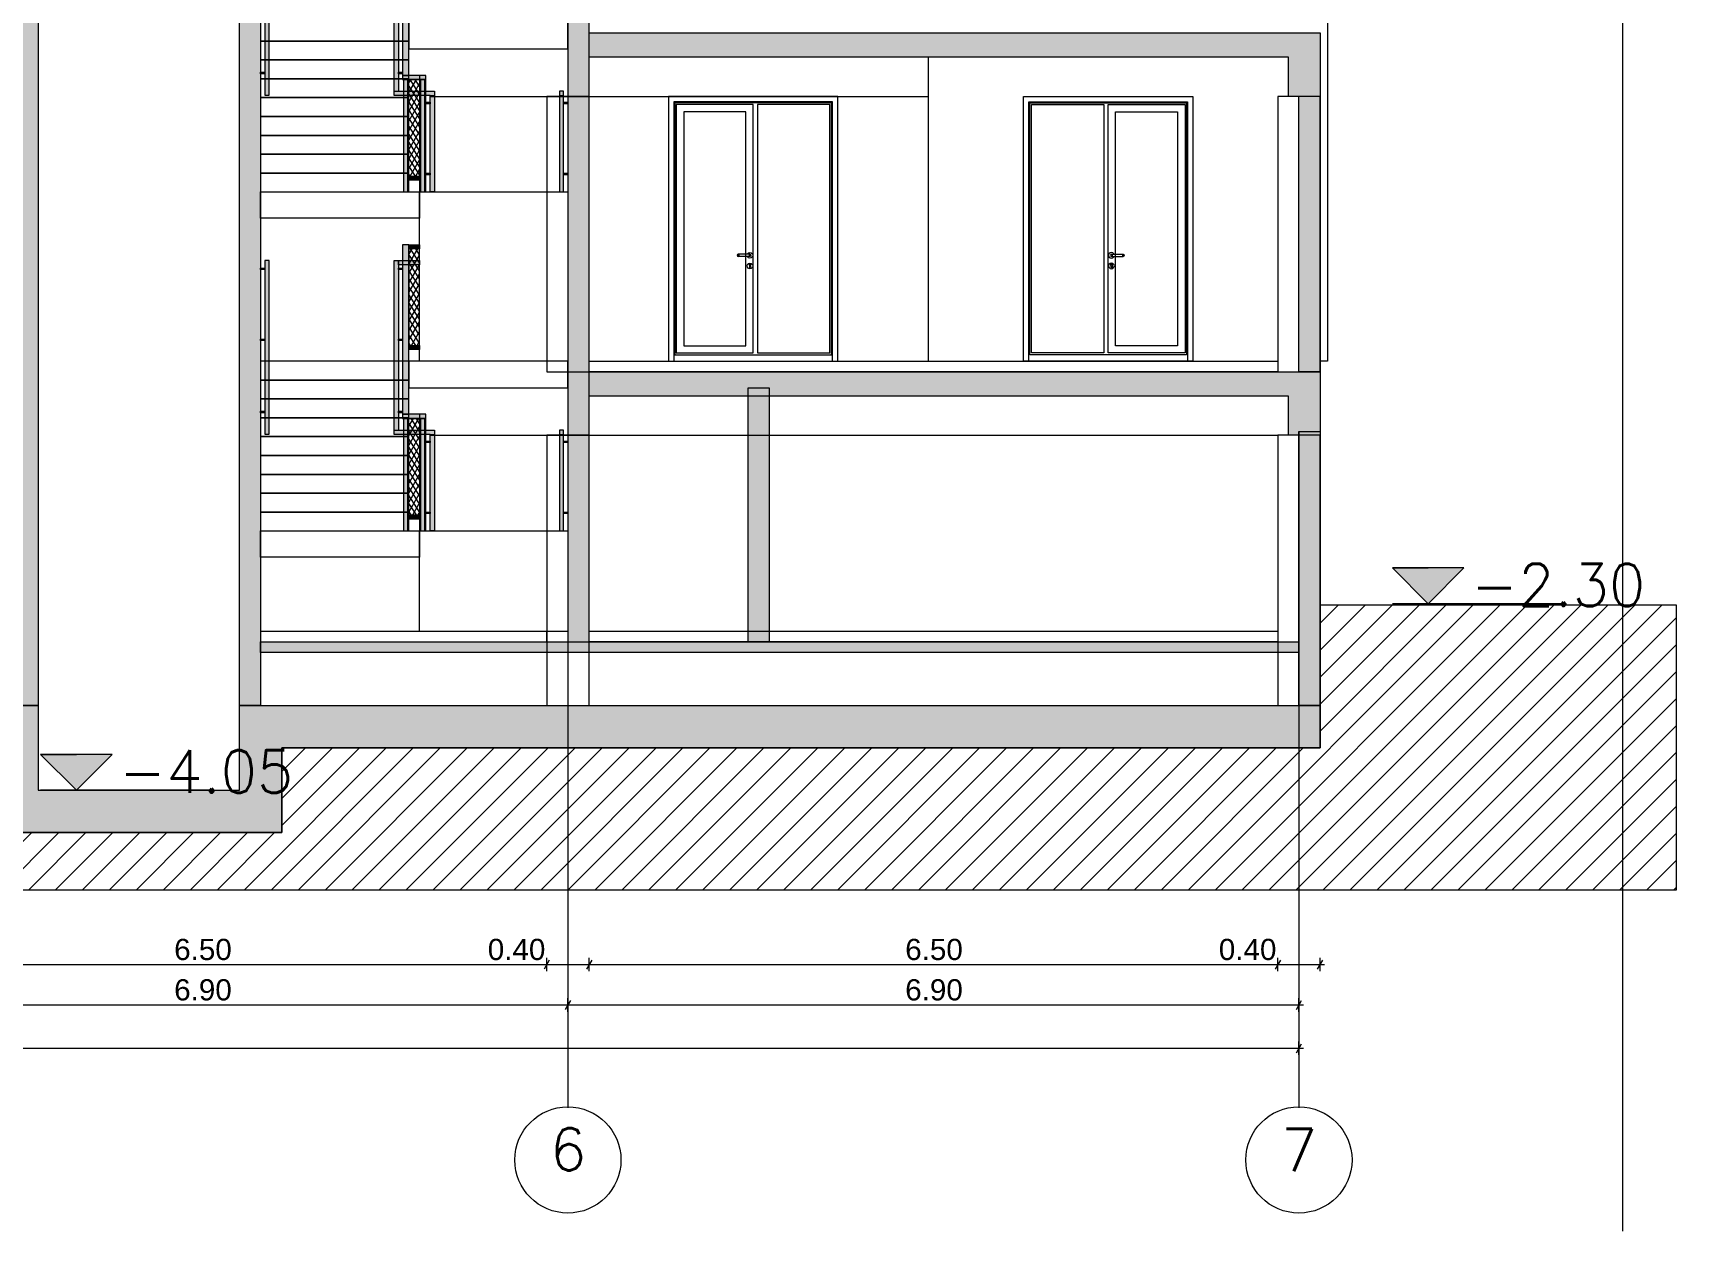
# Model space of a CAD drawing. Header units: millimetres. Extents: x 475616349 to 476941521, y 4620115302 to 4621446928.
# Drawn here: x 476765508 to 476781018, y 4620561659 to 4620572970 of the extents above; entities that cross this region are included whole.
import ezdxf

# ---------------------------------------------------------------- set-up
doc = ezdxf.new("R2010")
doc.units = ezdxf.units.MM
doc.header["$MEASUREMENT"] = 0
for name, color, linetype, lineweight in [('0_0 Architecture_Pen_No__7', 7, 'Continuous', 0), ('0_0 Architecture_Pen_No__8', 8, 'Continuous', 0), ('0_Pen_No__1_Pen_No__250', 7, 'Continuous', 0), ('0_Pen_No__250_Pen_No__142', 142, 'Continuous', 0), ('2D Drafting - General_Pen_No__250_Pen_No__7', 7, 'Continuous', 0), ('2D Drafting - General_Pen_No__7_Pen_No__253', 252, 'Continuous', 0), ('Annotation - Text_Pen_No__7_Pen_No__144', 144, 'Continuous', 0), ('gegmebi_Pen_No__7_Pen_No__250', 7, 'Continuous', 0), ('New_0_Pen_No__42_Pen_No__250_Pen_No__250', 7, 'Continuous', 0), ('New_2D Drafting - General_Pen_No__1', 1, 'Continuous', 0), ('New_2D Drafting - General_Pen_No__250_Pen_No__154', 154, 'Continuous', 0), ('New_2D Drafting - General_Pen_No__250_Pen_No__7', 7, 'Continuous', 0), ('New_2D Drafting - General_Pen_No__4', 7, 'Continuous', 0), ('New_2D Drafting - General_Pen_No__7_Pen_No__250', 7, 'Continuous', 0), ('New_2D Drafting - General_Pen_No__7_Pen_No__7', 7, 'Continuous', 0), ('New_gegmebi_Pen_No__7_Pen_No__4', 7, 'Continuous', 0), ('New_reg_nak_Pen_No__7', 7, 'Continuous', 0), ('New_Structural - Bearing_Pen_No__1', 1, 'Continuous', 0), ('New_Structural - Bearing_Pen_No__250', 7, 'Continuous', 0), ('New_Structural - Bearing_Pen_No__253', 252, 'Continuous', 0), ('zoma_Pen_No__142', 142, 'Continuous', 0), ('zoma_Pen_No__1_Pen_No__142', 142, 'Continuous', 0), ('zoma_Pen_No__5_Pen_No__5_Pen_No__142', 142, 'Continuous', 0)]:
    doc.layers.add(name, color=color, linetype=linetype, lineweight=lineweight)
doc.layers.add('New_gegmebi_Pen_No__7_Pen_No__252', color=7, linetype='Continuous', lineweight=0, true_color=0x666666)
doc.layers.add('zoma', color=7, linetype='Continuous')
doc.styles.add('GENERATED_STYLE_2', font='arial.ttf')
doc.dimstyles.new('GENERATED_STYLE__1', dxfattribs={"dimtxt": 200, "dimasz": 64.421331, "dimexe": 0.18, "dimexo": 3, "dimgap": 0.09, "dimtad": 1, "dimtih": 1, "dimtoh": 1, "dimlfac": 0.001, "dimzin": 0, "dimdsep": 46, "dimtxsty": 'GENERATED_STYLE_2', "dimblk": 'ARROWHEAD_2', "dimblk1": 'ARROWHEAD_2', "dimblk2": 'ARROWHEAD_2', "dimcen": 0.09, "dimclrd": 142, "dimclre": 142, "dimclrt": 142, "dimadec": 0, "dimazin": 0, "dimtfac": 1, "dimtdec": 4, "dimtmove": 0, "dimatfit": 3, "dimfxl": 1, "dimtolj": 1, "dimtzin": 0, "dimarcsym": 0})
pattern_1 = [(60, (476577134.07, 4620325125.74), (-38.971143, 22.5), []), (122.833095, (476577134.07, 4620325125.74), (36.8060797, 18.75), [])]

# ---------------------------------------------------------------- blocks, each defined once
blk = doc.blocks.new('*D261', base_point=(476577134, 4620325126))
at = {"layer": 'zoma_Pen_No__142', "color": 142, "linetype": 'Continuous', "lineweight": 0, "transparency": 16777216}
for p, q in [((476736017, 4620563386), (476736058, 4620563386)), ((476736083, 4620563428), (476736034, 4620563343)), ((476736058, 4620563322), (476736058, 4620563449)), ((476736058, 4620563386), (476777458, 4620563386)), ((476777434, 4620563343), (476777483, 4620563428)), ((476777458, 4620563322), (476777458, 4620563449)), ((476777458, 4620563386), (476777500, 4620563386))]:
    blk.add_line(p, q, dxfattribs=at)
at = {"layer": 'zoma_Pen_No__142', "color": 142, "lineweight": 0, "transparency": 16777216, "insert": (476756416, 4620563426), "char_height": 200, "attachment_point": 7, "style": 'GENERATED_STYLE_2'}
blk.add_mtext('\\A1;{\\pql;\\fArial CYR|b0|i0|c204|p34;41.40}', dxfattribs=at)
blk = doc.blocks.new('ARROWHEAD_2')
at = {"color": 0, "linetype": 'Continuous', "lineweight": 0}
for p, q in [((0, 0), (-1, 0)), ((-0.38, -0.66), (0.38, 0.66))]:
    blk.add_line(p, q, dxfattribs=at)
blk = doc.blocks.new('*D266', base_point=(476577134, 4620325126))
at = {"layer": 'zoma_Pen_No__142', "color": 142, "linetype": 'Continuous', "lineweight": 0, "transparency": 16777216}
for p, q in [((476763683, 4620563836), (476763634, 4620563751)), ((476763658, 4620563730), (476763658, 4620563857)), ((476763658, 4620563794), (476770558, 4620563794)), ((476770583, 4620563836), (476770534, 4620563751)), ((476770558, 4620563730), (476770558, 4620563857))]:
    blk.add_line(p, q, dxfattribs=at)
at = {"layer": 'zoma_Pen_No__142', "color": 142, "lineweight": 0, "transparency": 16777216, "insert": (476766842, 4620563834), "char_height": 200, "attachment_point": 7, "style": 'GENERATED_STYLE_2'}
blk.add_mtext('\\A1;{\\pql;\\fArial CYR|b0|i0|c204|p34;6.90}', dxfattribs=at)
blk = doc.blocks.new('*D267', base_point=(476577134, 4620325126))
at = {"layer": 'zoma_Pen_No__142', "color": 142, "linetype": 'Continuous', "lineweight": 0, "transparency": 16777216}
for p, q in [((476770583, 4620563836), (476770534, 4620563751)), ((476770558, 4620563730), (476770558, 4620563857)), ((476770558, 4620563794), (476777458, 4620563794)), ((476777434, 4620563751), (476777483, 4620563836)), ((476777458, 4620563730), (476777458, 4620563857)), ((476777458, 4620563794), (476777500, 4620563794))]:
    blk.add_line(p, q, dxfattribs=at)
at = {"layer": 'zoma_Pen_No__142', "color": 142, "lineweight": 0, "transparency": 16777216, "insert": (476773742, 4620563834), "char_height": 200, "attachment_point": 7, "style": 'GENERATED_STYLE_2'}
blk.add_mtext('\\A1;{\\pql;\\fArial CYR|b0|i0|c204|p34;6.90}', dxfattribs=at)
blk = doc.blocks.new('*D381', base_point=(476577134, 4620325126))
at = {"layer": 'zoma_Pen_No__142', "color": 142, "linetype": 'Continuous', "lineweight": 0, "transparency": 16777216}
for p, q in [((476763883, 4620564218), (476763834, 4620564133)), ((476763858, 4620564112), (476763858, 4620564239)), ((476763858, 4620564175), (476770358, 4620564175)), ((476770383, 4620564218), (476770334, 4620564133)), ((476770358, 4620564112), (476770358, 4620564239))]:
    blk.add_line(p, q, dxfattribs=at)
at = {"layer": 'zoma_Pen_No__142', "color": 142, "lineweight": 0, "transparency": 16777216, "char_height": 200, "attachment_point": 7, "style": 'GENERATED_STYLE_2'}
for s, insert in [('\\A1;{\\pql;\\fArial CYR|b0|i0|c204|p34;6.50}', (476766842, 4620564215)), ('\\A1;{\\pql;\\fArial CYR|b0|i0|c204|p34;0.40}', (476769802, 4620564215))]:
    blk.add_mtext(s, dxfattribs=dict(at, insert=insert))
blk = doc.blocks.new('*D382', base_point=(476577134, 4620325126))
at = {"layer": 'zoma_Pen_No__142', "color": 142, "linetype": 'Continuous', "lineweight": 0, "transparency": 16777216}
for p, q in [((476770383, 4620564218), (476770334, 4620564133)), ((476770358, 4620564112), (476770358, 4620564239))]:
    blk.add_line(p, q, dxfattribs=at)
blk = doc.blocks.new('*D383', base_point=(476577134, 4620325126))
at = {"layer": 'zoma_Pen_No__142', "color": 142, "linetype": 'Continuous', "lineweight": 0, "transparency": 16777216}
for p, q in [((476770383, 4620564218), (476770334, 4620564133)), ((476770358, 4620564112), (476770358, 4620564239)), ((476770358, 4620564175), (476770758, 4620564175)), ((476770783, 4620564218), (476770734, 4620564133)), ((476770758, 4620564112), (476770758, 4620564239))]:
    blk.add_line(p, q, dxfattribs=at)
blk = doc.blocks.new('*D384', base_point=(476577134, 4620325126))
at = {"layer": 'zoma_Pen_No__142', "color": 142, "linetype": 'Continuous', "lineweight": 0, "transparency": 16777216}
for p, q in [((476770783, 4620564218), (476770734, 4620564133)), ((476770758, 4620564112), (476770758, 4620564239)), ((476770758, 4620564175), (476777258, 4620564175)), ((476777283, 4620564218), (476777234, 4620564133)), ((476777258, 4620564112), (476777258, 4620564239))]:
    blk.add_line(p, q, dxfattribs=at)
at = {"layer": 'zoma_Pen_No__142', "color": 142, "lineweight": 0, "transparency": 16777216, "char_height": 200, "attachment_point": 7, "style": 'GENERATED_STYLE_2'}
for s, insert in [('\\A1;{\\pql;\\fArial CYR|b0|i0|c204|p34;6.50}', (476773742, 4620564215)), ('\\A1;{\\pql;\\fArial CYR|b0|i0|c204|p34;0.40}', (476776702, 4620564215))]:
    blk.add_mtext(s, dxfattribs=dict(at, insert=insert))
blk = doc.blocks.new('*D385', base_point=(476577134, 4620325126))
at = {"layer": 'zoma_Pen_No__142', "color": 142, "linetype": 'Continuous', "lineweight": 0, "transparency": 16777216}
for p, q in [((476777283, 4620564218), (476777234, 4620564133)), ((476777258, 4620564112), (476777258, 4620564239)), ((476777258, 4620564175), (476777658, 4620564175)), ((476777634, 4620564133), (476777683, 4620564218)), ((476777658, 4620564112), (476777658, 4620564239)), ((476777658, 4620564175), (476777700, 4620564175))]:
    blk.add_line(p, q, dxfattribs=at)

msp = doc.modelspace()

# ---------------------------------------------------------------- hatches: boundary and pattern name
at = {"layer": '0_0 Architecture_Pen_No__8', "linetype": 'Continuous', "lineweight": 0, "true_color": 0x404040}
msp.add_hatch(color=250, dxfattribs=at).paths.add_polyline_path([(476735858.27, 4620566620.299), (476746058.27, 4620566620.299), (476746058.27, 4620565820.188), (476747958.27, 4620565820.188), (476747958.27, 4620566620.299), (476748649.93, 4620566620.299), (476765558.27, 4620566620.299), (476765558.27, 4620565820.188), (476767458.27, 4620565820.188), (476767458.27, 4620566620.299), (476768149.93, 4620566620.299), (476777658.27, 4620566620.299), (476777658.27, 4620566220.299), (476767857.93, 4620566220.299), (476767857.93, 4620565820.188), (476767857.93, 4620565420.188), (476765358.27, 4620565420.188), (476765158.304, 4620565420.188), (476765158.304, 4620566220.299), (476748357.93, 4620566220.299), (476748357.93, 4620565820.188), (476748357.93, 4620565420.188), (476745858.27, 4620565420.188), (476745658.304, 4620565420.188), (476745658.304, 4620566220.299), (476735858.27, 4620566220.299)])
at = {"layer": '0_Pen_No__250_Pen_No__142', "linetype": 'Continuous', "lineweight": 0}
for points in [[(476778678.614, 4620567581.192), (476779016.142, 4620567918.885), (476778340.92, 4620567918.721)], [(476765918.633, 4620565820.188), (476766256.162, 4620566157.881), (476765580.94, 4620566157.716)]]:
    msp.add_hatch(color=142, dxfattribs=at).paths.add_polyline_path(points)
at = {"layer": '2D Drafting - General_Pen_No__250_Pen_No__7', "linetype": 'Continuous', "lineweight": 0}
for points in [[(476770758.27, 4620572740.432), (476770758.27, 4620572969.956), (476777658.27, 4620572969.956), (476777658.37, 4620572370.956), (476777658.37, 4620569770.856), (476777458.27, 4620569770.856), (476777458.27, 4620572370.956), (476777358.27, 4620572370.956), (476777358.27, 4620572740.432)], [(476777658.903, 4620569171.404), (476777358.803, 4620569171.404), (476777358.803, 4620569540.879), (476770758.27, 4620569540.879), (476770758.27, 4620569770.404), (476777658.803, 4620569770.404)], [(476767658.27, 4620567220.299), (476777458.241, 4620567220.299), (476777458.241, 4620567120.299), (476767658.27, 4620567120.299)]]:
    msp.add_hatch(color=7, dxfattribs=at).paths.add_polyline_path(points)
at = {"layer": 'New_2D Drafting - General_Pen_No__1', "linetype": 'Continuous', "lineweight": 0}
for points in [[(476769058.27, 4620572568.468), (476769058.27, 4620574170.469), (476768998.27, 4620574170.469), (476768998.27, 4620572568.469)], [(476767698.27, 4620572380.739), (476767738.27, 4620572380.739), (476767738.27, 4620574020.439), (476767698.27, 4620574020.439)], [(476769298.433, 4620572418.769), (476769298.433, 4620572380.769), (476769298.433, 4620571468.468), (476769258.77, 4620571468.468), (476769258.77, 4620572378.769), (476768918.27, 4620572378.769), (476768918.27, 4620574020.469), (476768958.27, 4620574020.469), (476768958.27, 4620572418.769)], [(476767658.27, 4620572598.563), (476767698.27, 4620572598.563), (476767698.27, 4620572583.95), (476767658.27, 4620572583.95)], [(476768958.27, 4620572597.593), (476768998.27, 4620572597.593), (476768998.27, 4620572582.98), (476768958.27, 4620572582.98)], [(476769218.77, 4620572528.481), (476769218.77, 4620572568.469), (476768998.27, 4620572568.469), (476768998.27, 4620572528.487)], [(476769007.77, 4620571468.469), (476769048.251, 4620571468.469), (476769048.251, 4620572528.483), (476769007.77, 4620572528.483)], [(476769218.77, 4620571468.468), (476769218.77, 4620572568.469), (476769158.77, 4620572568.469), (476769158.77, 4620571468.47)], [(476769168.27, 4620571468.469), (476769208.75, 4620571468.469), (476769208.75, 4620572528.483), (476769168.27, 4620572528.483)], [(476769218.77, 4620572315.895), (476769258.77, 4620572315.895), (476769258.77, 4620572301.281), (476769218.77, 4620572301.281)], [(476770478.27, 4620571468.441), (476770518.27, 4620571468.441), (476770518.27, 4620572418.441), (476770478.27, 4620572418.441)], [(476770518.27, 4620572315.866), (476770558.27, 4620572315.866), (476770558.27, 4620572301.252), (476770518.27, 4620572301.252)], [(476769048.259, 4620571618.469), (476769168.263, 4620571618.469), (476769168.263, 4620571578.856), (476769048.259, 4620571578.856)], [(476769218.77, 4620571645.63), (476769258.77, 4620571645.63), (476769258.77, 4620571631.017), (476769218.77, 4620571631.017)], [(476770518.27, 4620571645.602), (476770558.27, 4620571645.602), (476770558.27, 4620571630.988), (476770518.27, 4620571630.988)], [(476769058.27, 4620569369.468), (476769058.27, 4620570970.469), (476768998.27, 4620570970.469), (476768998.27, 4620569369.469)], [(476769058.27, 4620570970.469), (476769158.27, 4620570970.469), (476769158.27, 4620570930.856), (476769058.27, 4620570930.856)], [(476767698.27, 4620569180.739), (476767738.27, 4620569180.739), (476767738.27, 4620570820.439), (476767698.27, 4620570820.439)], [(476769298.433, 4620569219.769), (476769298.433, 4620569180.769), (476769298.433, 4620568269.469), (476769258.77, 4620568269.469), (476769258.77, 4620569179.769), (476768918.27, 4620569179.769), (476768918.27, 4620570820.469), (476768958.27, 4620570820.469), (476768958.27, 4620569219.769)], [(476768958.27, 4620570820.469), (476769158.263, 4620570820.469), (476769158.263, 4620570780.856), (476768958.27, 4620570780.856)], [(476767658.27, 4620570750.409), (476767698.27, 4620570750.409), (476767698.27, 4620570735.796), (476767658.27, 4620570735.796)], [(476768958.27, 4620570750.44), (476768998.27, 4620570750.44), (476768998.27, 4620570735.826), (476768958.27, 4620570735.826)], [(476767658.27, 4620570080.145), (476767698.27, 4620570080.145), (476767698.27, 4620570065.532), (476767658.27, 4620570065.532)], [(476768958.27, 4620570080.176), (476768998.27, 4620570080.176), (476768998.27, 4620570065.562), (476768958.27, 4620570065.562)], [(476769058.27, 4620570020.469), (476769158.27, 4620570020.469), (476769158.27, 4620569980.856), (476769058.27, 4620569980.856)], [(476767658.27, 4620569398.563), (476767698.27, 4620569398.563), (476767698.27, 4620569383.95), (476767658.27, 4620569383.95)], [(476768958.27, 4620569397.593), (476768998.27, 4620569397.593), (476768998.27, 4620569382.98), (476768958.27, 4620569382.98)], [(476769218.77, 4620569329.481), (476769218.77, 4620569369.469), (476768998.27, 4620569369.469), (476768998.27, 4620569329.487)], [(476769218.77, 4620568269.468), (476769218.77, 4620569369.469), (476769158.77, 4620569369.469), (476769158.77, 4620568269.47)], [(476769007.77, 4620568269.47), (476769048.251, 4620568269.47), (476769048.251, 4620569329.483), (476769007.77, 4620569329.483)], [(476769168.27, 4620568269.47), (476769208.75, 4620568269.47), (476769208.75, 4620569329.483), (476769168.27, 4620569329.483)], [(476770478.27, 4620568269.469), (476770518.27, 4620568269.469), (476770518.27, 4620569219.469), (476770478.27, 4620569219.469)], [(476769218.77, 4620569116.895), (476769258.77, 4620569116.895), (476769258.77, 4620569102.281), (476769218.77, 4620569102.281)], [(476770518.27, 4620569116.895), (476770558.27, 4620569116.895), (476770558.27, 4620569102.281), (476770518.27, 4620569102.281)], [(476769218.77, 4620568446.63), (476769258.77, 4620568446.63), (476769258.77, 4620568432.017), (476769218.77, 4620568432.017)], [(476770518.27, 4620568446.63), (476770558.27, 4620568446.63), (476770558.27, 4620568432.017), (476770518.27, 4620568432.017)], [(476769048.259, 4620568419.47), (476769168.263, 4620568419.47), (476769168.263, 4620568379.856), (476769048.259, 4620568379.856)]]:
    msp.add_hatch(color=1, dxfattribs=at).paths.add_polyline_path(points)
h = msp.add_hatch(dxfattribs=at)
h.set_pattern_fill('BATT_INSULATION', color=1, style=0, pattern_type=2)
h.set_pattern_definition(pattern_1)
h.paths.add_polyline_path([(476769168.27, 4620571618.469), (476769168.27, 4620572528.485), (476769048.251, 4620572528.483), (476769048.269, 4620571618.469)])
h = msp.add_hatch(dxfattribs=at)
h.set_pattern_fill('BATT_INSULATION', color=1, style=0, pattern_type=2)
h.set_pattern_definition(pattern_1)
h.paths.add_polyline_path([(476769158.27, 4620570020.469), (476769158.27, 4620570930.858), (476769058.27, 4620570930.856), (476769058.282, 4620570020.469)])
h = msp.add_hatch(dxfattribs=at)
h.set_pattern_fill('BATT_INSULATION', color=1, style=0, pattern_type=2)
h.set_pattern_definition(pattern_1)
h.paths.add_polyline_path([(476769168.27, 4620568419.47), (476769168.27, 4620569329.485), (476769048.251, 4620569329.483), (476769048.269, 4620568419.47)])
at = {"layer": 'New_2D Drafting - General_Pen_No__250_Pen_No__154', "linetype": 'Continuous', "lineweight": 0}
for points in [[(476765358.27, 4620566620.299), (476765358.27, 4620583519.676), (476765558.27, 4620583519.676), (476765558.27, 4620583339.709), (476765558.27, 4620566620.299)], [(476767458.27, 4620583519.676), (476767658.27, 4620583519.676), (476767658.27, 4620566620.299), (476767458.27, 4620566620.299)], [(476777458.241, 4620569207.182), (476777658.27, 4620569207.182), (476777658.27, 4620566620.299), (476777458.241, 4620566620.299)]]:
    msp.add_hatch(color=154, dxfattribs=at).paths.add_polyline_path(points)
at = {"layer": 'New_2D Drafting - General_Pen_No__250_Pen_No__7', "linetype": 'Continuous', "lineweight": 0}
for points in [[(476770558.27, 4620567220.299), (476770758.27, 4620567220.299), (476770758.27, 4620582340.418), (476770558.27, 4620582340.418)], [(476772458.27, 4620567220.299), (476772258.27, 4620567220.299), (476772258.27, 4620569620.879), (476772458.27, 4620569620.879)]]:
    msp.add_hatch(color=7, dxfattribs=at).paths.add_polyline_path(points)
at = {"layer": 'New_2D Drafting - General_Pen_No__7_Pen_No__7', "linetype": 'Continuous', "lineweight": 0}
h = msp.add_hatch(dxfattribs=at)
h.set_pattern_fill('MASONRY_BLOCK', style=0, pattern_type=2)
h.set_pattern_definition([(45, (476577134.07, 4620325125.74), (-127.27922, 127.27922), [])])
h.paths.add_polyline_path([(476732273.394, 4620564877.974), (476732273.394, 4620567570.215), (476735858.27, 4620567570.215), (476735858.27, 4620566220.299), (476745658.304, 4620566220.299), (476745658.304, 4620565420.188), (476748357.93, 4620565420.188), (476748357.93, 4620566220.299), (476765158.304, 4620566220.299), (476765158.304, 4620565420.188), (476767857.93, 4620565420.188), (476767857.93, 4620566220.299), (476777658.27, 4620566220.299), (476777658.27, 4620567570.215), (476781018.416, 4620567570.215), (476781018.416, 4620564877.974)])

# ---------------------------------------------------------------- linework, layer by layer
at = {"layer": '0_0 Architecture_Pen_No__7', "color": 7, "linetype": 'Continuous', "lineweight": 0, "flags": 128}
msp.add_lwpolyline([(476748649.93, 4620566620.299), (476765558.27, 4620566620.299), (476765558.27, 4620565820.188), (476767458.27, 4620565820.188), (476767458.27, 4620566620.299), (476768149.93, 4620566620.299), (476777658.27, 4620566620.299), (476777658.27, 4620566220.299), (476767857.93, 4620566220.299), (476767857.93, 4620565820.188), (476767857.93, 4620565420.188), (476765358.27, 4620565420.188)], dxfattribs=at)
at = {"layer": '0_Pen_No__1_Pen_No__250', "color": 7, "linetype": 'Continuous', "lineweight": 0, "flags": 128}
for points in [[(476778678.614, 4620567581.192), (476778340.92, 4620567918.721), (476778678.531, 4620567918.803)], [(476778678.614, 4620567581.192), (476779016.142, 4620567918.885), (476778678.531, 4620567918.803)], [(476779941.003, 4620567581.5), (476778341.003, 4620567581.11)], [(476765918.633, 4620565820.188), (476765580.94, 4620566157.716), (476765918.551, 4620566157.799)], [(476765918.633, 4620565820.188), (476766256.162, 4620566157.881), (476765918.551, 4620566157.799)], [(476767181.022, 4620565820.496), (476765581.022, 4620565820.105)]]:
    msp.add_lwpolyline(points, dxfattribs=at)
at = {"layer": '0_Pen_No__250_Pen_No__142', "color": 142, "linetype": 'Continuous', "lineweight": 0, "flags": 128}
for points in [[(476778678.614, 4620567581.192), (476779016.142, 4620567918.885), (476778340.92, 4620567918.721)], [(476765918.633, 4620565820.188), (476766256.162, 4620566157.881), (476765580.94, 4620566157.716)]]:
    msp.add_lwpolyline(points, close=True, dxfattribs=at)
at = {"layer": '2D Drafting - General_Pen_No__250_Pen_No__7', "color": 7, "linetype": 'Continuous', "lineweight": 0, "flags": 128}
for points in [[(476770758.27, 4620572740.432), (476770758.27, 4620572969.956), (476777658.27, 4620572969.956), (476777658.37, 4620572370.956), (476777658.37, 4620569770.856), (476777458.27, 4620569770.856), (476777458.27, 4620572370.956), (476777358.27, 4620572370.956), (476777358.27, 4620572740.432)], [(476777658.903, 4620569171.404), (476777358.803, 4620569171.404), (476777358.803, 4620569540.879), (476770758.27, 4620569540.879), (476770758.27, 4620569770.404), (476777658.803, 4620569770.404)], [(476767658.27, 4620567220.299), (476777458.241, 4620567220.299), (476777458.241, 4620567120.299), (476767658.27, 4620567120.299)]]:
    msp.add_lwpolyline(points, close=True, dxfattribs=at)
at = {"layer": '2D Drafting - General_Pen_No__7_Pen_No__253', "color": 252, "linetype": 'Continuous', "lineweight": 0, "flags": 128}
for points in [[(476771510.79, 4620569870.469), (476773106.674, 4620569870.469), (476773106.674, 4620572370.47), (476771506.674, 4620572370.469)], [(476771506.674, 4620572370.469), (476771506.674, 4620569870.469), (476771510.79, 4620569870.469)], [(476776457.914, 4620569870.469), (476774857.914, 4620569870.469), (476774857.914, 4620572370.47), (476776457.914, 4620572370.469)], [(476776457.914, 4620572370.469), (476776457.914, 4620569870.469)]]:
    msp.add_lwpolyline(points, dxfattribs=at)
for points in [[(476773056.674, 4620572320.468), (476771556.674, 4620572320.468), (476771556.674, 4620569870.47), (476773056.674, 4620569870.471)], [(476773046.674, 4620572310.468), (476771566.674, 4620572310.468), (476771566.674, 4620569930.471), (476773046.674, 4620569930.471)], [(476774907.914, 4620572320.468), (476776407.914, 4620572320.468), (476776407.914, 4620569870.47), (476774907.914, 4620569870.471)], [(476774917.914, 4620572310.468), (476776397.914, 4620572310.468), (476776397.914, 4620569930.471), (476774917.914, 4620569930.471)], [(476772306.678, 4620572295.468), (476771581.674, 4620572295.468), (476771581.674, 4620569950.471), (476772306.674, 4620569950.471)], [(476772236.674, 4620572225.468), (476771651.674, 4620572225.468), (476771651.674, 4620570015.471), (476772236.674, 4620570015.471)], [(476773031.674, 4620572295.468), (476772346.674, 4620572295.468), (476772346.674, 4620569950.471), (476773031.674, 4620569950.471)], [(476774932.914, 4620572295.468), (476775617.914, 4620572295.468), (476775617.914, 4620569950.471), (476774932.914, 4620569950.471)], [(476775657.91, 4620572295.468), (476776382.914, 4620572295.468), (476776382.914, 4620569950.471), (476775657.914, 4620569950.471)], [(476775727.914, 4620572225.468), (476776312.914, 4620572225.468), (476776312.914, 4620570015.471), (476775727.914, 4620570015.471)]]:
    msp.add_lwpolyline(points, close=True, dxfattribs=at)
at = {"layer": 'gegmebi_Pen_No__7_Pen_No__250', "color": 7, "linetype": 'Continuous', "lineweight": 0, "flags": 128}
for points in [[(476777258.27, 4620569770.465), (476770758.27, 4620569770.465), (476770758.27, 4620569870.597), (476777258.27, 4620569870.597)], [(476767658.27, 4620567220.299), (476770358.27, 4620567220.299), (476770358.27, 4620567320.431), (476767658.27, 4620567320.431)], [(476777258.27, 4620567220.834), (476770758.27, 4620567220.834), (476770758.27, 4620567320.967), (476777258.27, 4620567320.967)]]:
    msp.add_lwpolyline(points, close=True, dxfattribs=at)
at = {"layer": 'New_0_Pen_No__42_Pen_No__250_Pen_No__250', "color": 7, "linetype": 'Continuous', "lineweight": 0}
for p, q in [((476768918.27, 4620572418.769), (476768958.27, 4620572418.769)), ((476769258.77, 4620572378.769), (476769298.77, 4620572378.769)), ((476770478.27, 4620572379.469), (476770518.27, 4620572379.469)), ((476768918.27, 4620569219.769), (476768958.27, 4620569219.769)), ((476769258.77, 4620569179.769), (476769298.77, 4620569179.769)), ((476770478.27, 4620569179.469), (476770518.27, 4620569179.469))]:
    msp.add_line(p, q, dxfattribs=at)
at = {"layer": 'New_2D Drafting - General_Pen_No__250_Pen_No__7', "color": 7, "linetype": 'Continuous', "lineweight": 0, "flags": 128}
for points in [[(476765358.27, 4620566620.299), (476765358.27, 4620583519.676), (476765558.27, 4620583519.676), (476765558.27, 4620583339.709), (476765558.27, 4620566620.299)], [(476767458.27, 4620583519.676), (476767658.27, 4620583519.676), (476767658.27, 4620566620.299), (476767458.27, 4620566620.299)], [(476770558.27, 4620567220.299), (476770758.27, 4620567220.299), (476770758.27, 4620582340.418), (476770558.27, 4620582340.418)], [(476772458.27, 4620567220.299), (476772258.27, 4620567220.299), (476772258.27, 4620569620.879), (476772458.27, 4620569620.879)], [(476777458.241, 4620569207.182), (476777658.27, 4620569207.182), (476777658.27, 4620566620.299), (476777458.241, 4620566620.299)]]:
    msp.add_lwpolyline(points, close=True, dxfattribs=at)
at = {"layer": 'New_2D Drafting - General_Pen_No__4', "color": 7, "linetype": 'Continuous', "lineweight": 0, "flags": 128}
for points in [[(476769058.27, 4620572568.468), (476769058.27, 4620574170.469), (476768998.27, 4620574170.469), (476768998.27, 4620572568.469)], [(476767698.27, 4620572380.739), (476767738.27, 4620572380.739), (476767738.27, 4620574020.439), (476767698.27, 4620574020.439)], [(476769298.433, 4620572418.769), (476769298.433, 4620572380.769), (476769298.433, 4620571468.468), (476769258.77, 4620571468.468), (476769258.77, 4620572378.769), (476768918.27, 4620572378.769), (476768918.27, 4620574020.469), (476768958.27, 4620574020.469), (476768958.27, 4620572418.769)], [(476767658.27, 4620572598.563), (476767698.27, 4620572598.563), (476767698.27, 4620572583.95), (476767658.27, 4620572583.95)], [(476768958.27, 4620572597.593), (476768998.27, 4620572597.593), (476768998.27, 4620572582.98), (476768958.27, 4620572582.98)], [(476769218.77, 4620572528.481), (476769218.77, 4620572568.469), (476768998.27, 4620572568.469), (476768998.27, 4620572528.487)], [(476769007.77, 4620571468.469), (476769048.251, 4620571468.469), (476769048.251, 4620572528.483), (476769007.77, 4620572528.483)], [(476769168.27, 4620571618.469), (476769168.27, 4620572528.485), (476769048.251, 4620572528.483), (476769048.269, 4620571618.469)], [(476769218.77, 4620571468.468), (476769218.77, 4620572568.469), (476769158.77, 4620572568.469), (476769158.77, 4620571468.47)], [(476769168.27, 4620571468.469), (476769208.75, 4620571468.469), (476769208.75, 4620572528.483), (476769168.27, 4620572528.483)], [(476769218.77, 4620572315.895), (476769258.77, 4620572315.895), (476769258.77, 4620572301.281), (476769218.77, 4620572301.281)], [(476770478.27, 4620571468.441), (476770518.27, 4620571468.441), (476770518.27, 4620572418.441), (476770478.27, 4620572418.441)], [(476770518.27, 4620572315.866), (476770558.27, 4620572315.866), (476770558.27, 4620572301.252), (476770518.27, 4620572301.252)], [(476769048.259, 4620571618.469), (476769168.263, 4620571618.469), (476769168.263, 4620571578.856), (476769048.259, 4620571578.856)], [(476769218.77, 4620571645.63), (476769258.77, 4620571645.63), (476769258.77, 4620571631.017), (476769218.77, 4620571631.017)], [(476770518.27, 4620571645.602), (476770558.27, 4620571645.602), (476770558.27, 4620571630.988), (476770518.27, 4620571630.988)], [(476769058.27, 4620569369.468), (476769058.27, 4620570970.469), (476768998.27, 4620570970.469), (476768998.27, 4620569369.469)], [(476769058.27, 4620570970.469), (476769158.27, 4620570970.469), (476769158.27, 4620570930.856), (476769058.27, 4620570930.856)], [(476769158.27, 4620570020.469), (476769158.27, 4620570930.858), (476769058.27, 4620570930.856), (476769058.282, 4620570020.469)], [(476767698.27, 4620569180.739), (476767738.27, 4620569180.739), (476767738.27, 4620570820.439), (476767698.27, 4620570820.439)], [(476769298.433, 4620569219.769), (476769298.433, 4620569180.769), (476769298.433, 4620568269.469), (476769258.77, 4620568269.469), (476769258.77, 4620569179.769), (476768918.27, 4620569179.769), (476768918.27, 4620570820.469), (476768958.27, 4620570820.469), (476768958.27, 4620569219.769)], [(476768958.27, 4620570820.469), (476769158.263, 4620570820.469), (476769158.263, 4620570780.856), (476768958.27, 4620570780.856)], [(476767658.27, 4620570750.409), (476767698.27, 4620570750.409), (476767698.27, 4620570735.796), (476767658.27, 4620570735.796)], [(476768958.27, 4620570750.44), (476768998.27, 4620570750.44), (476768998.27, 4620570735.826), (476768958.27, 4620570735.826)], [(476767658.27, 4620570080.145), (476767698.27, 4620570080.145), (476767698.27, 4620570065.532), (476767658.27, 4620570065.532)], [(476768958.27, 4620570080.176), (476768998.27, 4620570080.176), (476768998.27, 4620570065.562), (476768958.27, 4620570065.562)], [(476769058.27, 4620570020.469), (476769158.27, 4620570020.469), (476769158.27, 4620569980.856), (476769058.27, 4620569980.856)], [(476767658.27, 4620569398.563), (476767698.27, 4620569398.563), (476767698.27, 4620569383.95), (476767658.27, 4620569383.95)], [(476768958.27, 4620569397.593), (476768998.27, 4620569397.593), (476768998.27, 4620569382.98), (476768958.27, 4620569382.98)], [(476769218.77, 4620569329.481), (476769218.77, 4620569369.469), (476768998.27, 4620569369.469), (476768998.27, 4620569329.487)], [(476769218.77, 4620568269.468), (476769218.77, 4620569369.469), (476769158.77, 4620569369.469), (476769158.77, 4620568269.47)], [(476769007.77, 4620568269.47), (476769048.251, 4620568269.47), (476769048.251, 4620569329.483), (476769007.77, 4620569329.483)], [(476769168.27, 4620568419.47), (476769168.27, 4620569329.485), (476769048.251, 4620569329.483), (476769048.269, 4620568419.47)], [(476769168.27, 4620568269.47), (476769208.75, 4620568269.47), (476769208.75, 4620569329.483), (476769168.27, 4620569329.483)], [(476770478.27, 4620568269.469), (476770518.27, 4620568269.469), (476770518.27, 4620569219.469), (476770478.27, 4620569219.469)], [(476769218.77, 4620569116.895), (476769258.77, 4620569116.895), (476769258.77, 4620569102.281), (476769218.77, 4620569102.281)], [(476770518.27, 4620569116.895), (476770558.27, 4620569116.895), (476770558.27, 4620569102.281), (476770518.27, 4620569102.281)], [(476769218.77, 4620568446.63), (476769258.77, 4620568446.63), (476769258.77, 4620568432.017), (476769218.77, 4620568432.017)], [(476770518.27, 4620568446.63), (476770558.27, 4620568446.63), (476770558.27, 4620568432.017), (476770518.27, 4620568432.017)], [(476769048.259, 4620568419.47), (476769168.263, 4620568419.47), (476769168.263, 4620568379.856), (476769048.259, 4620568379.856)]]:
    msp.add_lwpolyline(points, close=True, dxfattribs=at)
at = {"layer": 'New_2D Drafting - General_Pen_No__7_Pen_No__250', "color": 7, "linetype": 'Continuous', "lineweight": 0, "flags": 128}
msp.add_lwpolyline([(476732273.394, 4620564877.974), (476732273.394, 4620567570.215), (476735858.27, 4620567570.215), (476735858.27, 4620566220.299), (476745658.304, 4620566220.299), (476745658.304, 4620565420.188), (476748357.93, 4620565420.188), (476748357.93, 4620566220.299), (476765158.304, 4620566220.299), (476765158.304, 4620565420.188), (476767857.93, 4620565420.188), (476767857.93, 4620566220.299), (476777658.27, 4620566220.299), (476777658.27, 4620567570.215), (476781018.416, 4620567570.215), (476781018.416, 4620564877.974)], close=True, dxfattribs=at)
at = {"layer": 'New_gegmebi_Pen_No__7_Pen_No__252', "color": 251, "linetype": 'Continuous', "lineweight": 0, "true_color": 0x666666}
for p, q in [((476769258.771, 4620572369.695), (476773958.077, 4620572370.425)), ((476769258.77, 4620569170.956), (476777258.27, 4620569170.956))]:
    msp.add_line(p, q, dxfattribs=at)
at = {"layer": 'New_gegmebi_Pen_No__7_Pen_No__4', "color": 7, "linetype": 'Continuous', "lineweight": 0}
for points in [[(476769058.27, 4620573070.439), (476767658.27, 4620573070.439), (476767658.27, 4620572892.439), (476769058.27, 4620572892.439)], [(476769058.27, 4620572819.902), (476770558.27, 4620572819.902), (476770558.27, 4620573070.439), (476769058.27, 4620573070.439)], [(476769058.27, 4620572892.439), (476767658.27, 4620572892.439), (476767658.27, 4620572714.439), (476769058.27, 4620572714.439)], [(476769058.27, 4620572714.439), (476767658.27, 4620572714.439), (476767658.27, 4620572536.439), (476769058.27, 4620572536.439)], [(476769058.27, 4620572536.439), (476767658.27, 4620572536.439), (476767658.27, 4620572358.44), (476769058.27, 4620572358.44)], [(476769058.27, 4620572358.44), (476767658.27, 4620572358.44), (476767658.27, 4620572180.44), (476769058.27, 4620572180.44)], [(476770358.27, 4620569770.465), (476770758.27, 4620569770.465), (476770758.27, 4620572370.956), (476770358.27, 4620572370.956)], [(476777258.27, 4620569770.465), (476777658.27, 4620569770.465), (476777658.27, 4620572370.956), (476777258.27, 4620572370.956)], [(476769058.27, 4620572180.44), (476767658.27, 4620572180.44), (476767658.27, 4620572002.44), (476769058.27, 4620572002.44)], [(476769058.27, 4620572002.44), (476767658.27, 4620572002.44), (476767658.27, 4620571824.441), (476769058.27, 4620571824.441)], [(476769058.27, 4620571824.441), (476767658.27, 4620571824.441), (476767658.27, 4620571646.441), (476769058.27, 4620571646.441)], [(476769058.27, 4620571646.441), (476767658.27, 4620571646.441), (476767658.27, 4620571468.441), (476769058.27, 4620571468.441)], [(476769158.27, 4620571220.902), (476767658.27, 4620571220.902), (476767658.27, 4620571468.441), (476769158.27, 4620571468.441)], [(476769158.27, 4620571468.441), (476770558.27, 4620571468.441), (476770558.27, 4620569870.439), (476769158.27, 4620569870.439)], [(476769058.27, 4620569870.439), (476767658.27, 4620569870.439), (476767658.27, 4620569692.439), (476769058.27, 4620569692.439)], [(476769058.27, 4620569619.902), (476770558.27, 4620569619.902), (476770558.27, 4620569870.439), (476769058.27, 4620569870.439)], [(476769058.27, 4620569692.439), (476767658.27, 4620569692.439), (476767658.27, 4620569514.439), (476769058.27, 4620569514.439)], [(476769058.27, 4620569514.439), (476767658.27, 4620569514.439), (476767658.27, 4620569336.439), (476769058.27, 4620569336.439)], [(476769058.27, 4620569336.439), (476767658.27, 4620569336.439), (476767658.27, 4620569158.44), (476769058.27, 4620569158.44)], [(476769058.27, 4620569158.44), (476767658.27, 4620569158.44), (476767658.27, 4620568980.44), (476769058.27, 4620568980.44)], [(476770358.27, 4620566620.299), (476770758.27, 4620566620.299), (476770758.27, 4620569170.956), (476770358.27, 4620569170.956)], [(476777258.27, 4620566620.299), (476777658.27, 4620566620.299), (476777658.27, 4620569170.956), (476777258.27, 4620569170.956)], [(476769058.27, 4620568980.44), (476767658.27, 4620568980.44), (476767658.27, 4620568802.44), (476769058.27, 4620568802.44)], [(476769058.27, 4620568802.44), (476767658.27, 4620568802.44), (476767658.27, 4620568624.441), (476769058.27, 4620568624.441)], [(476769058.27, 4620568624.441), (476767658.27, 4620568624.441), (476767658.27, 4620568446.441), (476769058.27, 4620568446.441)], [(476769058.27, 4620568446.441), (476767658.27, 4620568446.441), (476767658.27, 4620568269.469), (476769058.27, 4620568269.469)], [(476769158.27, 4620568019.902), (476767658.27, 4620568019.902), (476767658.27, 4620568269.469), (476769158.27, 4620568269.469)], [(476769158.27, 4620568269.469), (476770558.27, 4620568269.469), (476770558.27, 4620567320.431), (476769158.27, 4620567320.431)]]:
    msp.add_lwpolyline(points, close=True, dxfattribs=at)
at = {"layer": 'New_reg_nak_Pen_No__7', "color": 7, "linetype": 'Continuous', "lineweight": 0, "flags": 128}
msp.add_lwpolyline([(476777658.27, 4620583070.216), (476777728.522, 4620583070.214), (476777728.197, 4620569870.399), (476777658.27, 4620569870.401)], dxfattribs=at)
at = {"layer": 'New_Structural - Bearing_Pen_No__1', "color": 1, "linetype": 'Continuous', "lineweight": 0}
msp.add_line((476780511.255, 4620588390.017), (476780511.255, 4620561658.69), dxfattribs=at)
at = {"layer": 'New_Structural - Bearing_Pen_No__250', "color": 7, "linetype": 'Continuous', "lineweight": 0}
msp.add_line((476773958.077, 4620572740.418), (476773958.077, 4620569870.469), dxfattribs=at)
at = {"layer": 'New_Structural - Bearing_Pen_No__253', "color": 252, "linetype": 'Continuous', "lineweight": 0}
for p, q in [((476772158.712, 4620570877.541), (476772155.783, 4620570870.469)), ((476772155.783, 4620570870.469), (476772158.712, 4620570863.398)), ((476772160.264, 4620570877.541), (476772157.505, 4620570870.469)), ((476772157.505, 4620570870.469), (476772160.264, 4620570863.398)), ((476772165.783, 4620570880.469), (476772158.712, 4620570877.541)), ((476772158.712, 4620570863.398), (476772165.783, 4620570860.469)), ((476772165.079, 4620570877.541), (476772162.967, 4620570870.469)), ((476772162.967, 4620570870.469), (476772165.079, 4620570863.398)), ((476772166.925, 4620570880.469), (476772165.783, 4620570880.469)), ((476772166.925, 4620570860.469), (476772165.783, 4620570860.469)), ((476772170.177, 4620570880.469), (476772166.925, 4620570880.469)), ((476772170.177, 4620570860.469), (476772166.925, 4620570860.469)), ((476772175.043, 4620570880.469), (476772170.177, 4620570880.469)), ((476772175.043, 4620570860.469), (476772170.177, 4620570860.469)), ((476772172.284, 4620570877.541), (476772171.141, 4620570870.469)), ((476772171.141, 4620570870.469), (476772172.284, 4620570863.398)), ((476772180.783, 4620570880.469), (476772175.043, 4620570880.469)), ((476772180.783, 4620570860.469), (476772175.043, 4620570860.469)), ((476772260.783, 4620570880.469), (476772180.783, 4620570880.469)), ((476772260.783, 4620570860.469), (476772180.783, 4620570860.469)), ((476772248.783, 4620570770.469), (476772252.401, 4620570783.969)), ((476772252.401, 4620570756.969), (476772248.783, 4620570770.469)), ((476772251.463, 4620570880.469), (476772252.401, 4620570883.969)), ((476772252.401, 4620570856.969), (476772251.463, 4620570860.469)), ((476772252.401, 4620570883.969), (476772262.283, 4620570893.852)), ((476772262.283, 4620570847.087), (476772252.401, 4620570856.969)), ((476772252.401, 4620570783.969), (476772262.283, 4620570793.852)), ((476772262.283, 4620570747.087), (476772252.401, 4620570756.969)), ((476772266.524, 4620570880.469), (476772260.783, 4620570880.469)), ((476772266.524, 4620570860.469), (476772260.783, 4620570860.469)), ((476772262.283, 4620570893.852), (476772275.783, 4620570897.469)), ((476772275.783, 4620570843.469), (476772262.283, 4620570847.087)), ((476772262.283, 4620570793.852), (476772275.783, 4620570797.469)), ((476772271.39, 4620570880.469), (476772266.524, 4620570880.469)), ((476772271.39, 4620570860.469), (476772266.524, 4620570860.469)), ((476772269.063, 4620570782.109), (476772268.316, 4620570780.162)), ((476772268.316, 4620570780.162), (476772270.783, 4620570774.869)), ((476772269.063, 4620570782.109), (476772270.408, 4620570785.613)), ((476772269.283, 4620570877.541), (476772270.425, 4620570870.469)), ((476772270.425, 4620570870.469), (476772269.283, 4620570863.398)), ((476772275.783, 4620570787.895), (476772270.408, 4620570785.613)), ((476772270.783, 4620570774.869), (476772270.783, 4620570773.356)), ((476772270.783, 4620570773.356), (476772270.783, 4620570770.469)), ((476772270.783, 4620570770.469), (476772270.783, 4620570767.583)), ((476772270.783, 4620570767.583), (476772270.783, 4620570761.809)), ((476772270.783, 4620570761.809), (476772270.783, 4620570757.969)), ((476772270.783, 4620570757.969), (476772272.248, 4620570754.434)), ((476772274.642, 4620570880.469), (476772271.39, 4620570880.469)), ((476772274.642, 4620570860.469), (476772271.39, 4620570860.469)), ((476772275.783, 4620570880.469), (476772274.642, 4620570880.469)), ((476772275.783, 4620570860.469), (476772274.642, 4620570860.469)), ((476772275.783, 4620570897.469), (476772289.283, 4620570893.852)), ((476772275.783, 4620570880.469), (476772282.854, 4620570877.541)), ((476772282.854, 4620570863.398), (476772275.783, 4620570860.469)), ((476772289.283, 4620570847.087), (476772275.783, 4620570843.469)), ((476772275.783, 4620570797.469), (476772289.283, 4620570793.852)), ((476772281.159, 4620570785.613), (476772275.783, 4620570787.895)), ((476772276.488, 4620570877.541), (476772278.6, 4620570870.469)), ((476772278.6, 4620570870.469), (476772276.488, 4620570863.398)), ((476772279.319, 4620570754.434), (476772280.783, 4620570757.969)), ((476772280.783, 4620570774.869), (476772283.251, 4620570780.162)), ((476772280.783, 4620570773.356), (476772280.783, 4620570774.869)), ((476772280.783, 4620570773.356), (476772280.783, 4620570770.469)), ((476772280.783, 4620570770.469), (476772280.783, 4620570767.583)), ((476772280.783, 4620570767.583), (476772280.783, 4620570761.809)), ((476772280.783, 4620570761.809), (476772280.783, 4620570757.969)), ((476772282.504, 4620570782.109), (476772281.159, 4620570785.613)), ((476772281.302, 4620570877.541), (476772284.061, 4620570870.469)), ((476772284.061, 4620570870.469), (476772281.302, 4620570863.398)), ((476772282.504, 4620570782.109), (476772283.251, 4620570780.162)), ((476772282.854, 4620570877.541), (476772285.783, 4620570870.469)), ((476772285.783, 4620570870.469), (476772282.854, 4620570863.398)), ((476772289.283, 4620570893.852), (476772299.166, 4620570883.969)), ((476772299.166, 4620570856.969), (476772289.283, 4620570847.087)), ((476772289.283, 4620570793.852), (476772299.166, 4620570783.969)), ((476772299.166, 4620570756.969), (476772289.283, 4620570747.087)), ((476772299.166, 4620570883.969), (476772302.783, 4620570870.469)), ((476772302.783, 4620570870.469), (476772299.166, 4620570856.969)), ((476772299.166, 4620570783.969), (476772302.783, 4620570770.469)), ((476772302.783, 4620570770.469), (476772299.166, 4620570756.969)), ((476775665.421, 4620570883.969), (476775661.804, 4620570870.469)), ((476775661.804, 4620570870.469), (476775665.421, 4620570856.969)), ((476775665.421, 4620570783.969), (476775661.804, 4620570770.469)), ((476775661.804, 4620570770.469), (476775665.421, 4620570756.969)), ((476775675.304, 4620570893.852), (476775665.421, 4620570883.969)), ((476775665.421, 4620570856.969), (476775675.304, 4620570847.087)), ((476775675.304, 4620570793.852), (476775665.421, 4620570783.969)), ((476775665.421, 4620570756.969), (476775675.304, 4620570747.087)), ((476775688.804, 4620570897.469), (476775675.304, 4620570893.852)), ((476775675.304, 4620570847.087), (476775688.804, 4620570843.469)), ((476775688.804, 4620570797.469), (476775675.304, 4620570793.852)), ((476775681.733, 4620570877.541), (476775678.804, 4620570870.469)), ((476775678.804, 4620570870.469), (476775681.733, 4620570863.398)), ((476775683.285, 4620570877.541), (476775680.526, 4620570870.469)), ((476775680.526, 4620570870.469), (476775683.285, 4620570863.398)), ((476775682.084, 4620570782.109), (476775681.336, 4620570780.162)), ((476775683.804, 4620570774.869), (476775681.336, 4620570780.162)), ((476775688.804, 4620570880.469), (476775681.733, 4620570877.541)), ((476775681.733, 4620570863.398), (476775688.804, 4620570860.469)), ((476775682.084, 4620570782.109), (476775683.429, 4620570785.613)), ((476775683.429, 4620570785.613), (476775688.804, 4620570787.895)), ((476775683.804, 4620570773.356), (476775683.804, 4620570774.869)), ((476775683.804, 4620570773.356), (476775683.804, 4620570770.469)), ((476775683.804, 4620570770.469), (476775683.804, 4620570767.583)), ((476775683.804, 4620570767.583), (476775683.804, 4620570761.809)), ((476775683.804, 4620570761.809), (476775683.804, 4620570757.969)), ((476775685.268, 4620570754.434), (476775683.804, 4620570757.969)), ((476775688.099, 4620570877.541), (476775685.988, 4620570870.469)), ((476775685.988, 4620570870.469), (476775688.099, 4620570863.398)), ((476775702.304, 4620570893.852), (476775688.804, 4620570897.469)), ((476775688.804, 4620570880.469), (476775689.946, 4620570880.469)), ((476775688.804, 4620570860.469), (476775689.946, 4620570860.469)), ((476775688.804, 4620570843.469), (476775702.304, 4620570847.087)), ((476775702.304, 4620570793.852), (476775688.804, 4620570797.469)), ((476775688.804, 4620570787.895), (476775694.179, 4620570785.613)), ((476775689.946, 4620570880.469), (476775693.197, 4620570880.469)), ((476775689.946, 4620570860.469), (476775693.197, 4620570860.469)), ((476775693.804, 4620570757.969), (476775692.339, 4620570754.434)), ((476775693.197, 4620570880.469), (476775698.064, 4620570880.469)), ((476775693.197, 4620570860.469), (476775698.064, 4620570860.469)), ((476775696.272, 4620570780.162), (476775693.804, 4620570774.869)), ((476775693.804, 4620570774.869), (476775693.804, 4620570773.356)), ((476775693.804, 4620570773.356), (476775693.804, 4620570770.469)), ((476775693.804, 4620570770.469), (476775693.804, 4620570767.583)), ((476775693.804, 4620570767.583), (476775693.804, 4620570761.809)), ((476775693.804, 4620570761.809), (476775693.804, 4620570757.969)), ((476775695.305, 4620570877.541), (476775694.162, 4620570870.469)), ((476775694.162, 4620570870.469), (476775695.305, 4620570863.398)), ((476775695.524, 4620570782.109), (476775694.179, 4620570785.613)), ((476775695.524, 4620570782.109), (476775696.272, 4620570780.162)), ((476775698.064, 4620570880.469), (476775703.804, 4620570880.469)), ((476775698.064, 4620570860.469), (476775703.804, 4620570860.469)), ((476775712.187, 4620570883.969), (476775702.304, 4620570893.852)), ((476775702.304, 4620570847.087), (476775712.187, 4620570856.969)), ((476775712.187, 4620570783.969), (476775702.304, 4620570793.852)), ((476775702.304, 4620570747.087), (476775712.187, 4620570756.969)), ((476775703.804, 4620570880.469), (476775783.804, 4620570880.469)), ((476775703.804, 4620570860.469), (476775783.804, 4620570860.469)), ((476775713.124, 4620570880.469), (476775712.187, 4620570883.969)), ((476775712.187, 4620570856.969), (476775713.124, 4620570860.469)), ((476775715.804, 4620570770.469), (476775712.187, 4620570783.969)), ((476775712.187, 4620570756.969), (476775715.804, 4620570770.469)), ((476775783.804, 4620570880.469), (476775789.544, 4620570880.469)), ((476775783.804, 4620570860.469), (476775789.544, 4620570860.469)), ((476775789.544, 4620570880.469), (476775794.411, 4620570880.469)), ((476775789.544, 4620570860.469), (476775794.411, 4620570860.469)), ((476775792.303, 4620570877.541), (476775793.446, 4620570870.469)), ((476775793.446, 4620570870.469), (476775792.303, 4620570863.398)), ((476775794.411, 4620570880.469), (476775797.662, 4620570880.469)), ((476775794.411, 4620570860.469), (476775797.662, 4620570860.469)), ((476775797.662, 4620570880.469), (476775798.804, 4620570880.469)), ((476775797.662, 4620570860.469), (476775798.804, 4620570860.469)), ((476775798.804, 4620570880.469), (476775805.875, 4620570877.541)), ((476775805.875, 4620570863.398), (476775798.804, 4620570860.469)), ((476775799.508, 4620570877.541), (476775801.62, 4620570870.469)), ((476775801.62, 4620570870.469), (476775799.508, 4620570863.398)), ((476775804.323, 4620570877.541), (476775807.082, 4620570870.469)), ((476775807.082, 4620570870.469), (476775804.323, 4620570863.398)), ((476775805.875, 4620570877.541), (476775808.804, 4620570870.469)), ((476775808.804, 4620570870.469), (476775805.875, 4620570863.398)), ((476772275.783, 4620570743.469), (476772262.283, 4620570747.087)), ((476772272.248, 4620570754.434), (476772275.783, 4620570752.969)), ((476772275.783, 4620570752.969), (476772279.319, 4620570754.434)), ((476772289.283, 4620570747.087), (476772275.783, 4620570743.469)), ((476775675.304, 4620570747.087), (476775688.804, 4620570743.469)), ((476775688.804, 4620570752.969), (476775685.268, 4620570754.434)), ((476775692.339, 4620570754.434), (476775688.804, 4620570752.969)), ((476775688.804, 4620570743.469), (476775702.304, 4620570747.087))]:
    msp.add_line(p, q, dxfattribs=at)
at = {"layer": 'zoma_Pen_No__5_Pen_No__5_Pen_No__142', "color": 142, "linetype": 'Continuous', "lineweight": 0}
for p, q in [((476770558.27, 4620569207.182), (476770558.27, 4620562824.192)), ((476777458.27, 4620569207.182), (476777458.27, 4620562824.192))]:
    msp.add_line(p, q, dxfattribs=at)
for centre in [(476770558.27, 4620562330.359), (476777458.27, 4620562330.359)]:
    msp.add_circle(centre, 501.115, dxfattribs=at)

# ---------------------------------------------------------------- texts
at = {"layer": 'Annotation - Text_Pen_No__7_Pen_No__144', "color": 144, "linetype": 'Continuous', "lineweight": 0, "char_height": 400, "attachment_point": 2}
for s, insert in [('\\A1;{\\pqc;\\Ftxt.shx;6}', (476770560.428, 4620562630.909)), ('\\A1;{\\pqc;\\Ftxt.shx;7}', (476777460.428, 4620562624.109))]:
    msp.add_mtext(s, dxfattribs=dict(at, insert=insert))
at = {"layer": 'zoma_Pen_No__1_Pen_No__142', "color": 142, "linetype": 'Continuous', "lineweight": 0, "char_height": 400, "attachment_point": 7, "rotation": 0.0139872}
for s, insert in [('\\A1;{\\pql;\\Ftxt.shx;-2.\\Ftxt.shx;30}', (476779080.928, 4620567558.245)), ('\\A1;{\\pql;\\Ftxt.shx;-4.\\Ftxt.shx;05}', (476766320.948, 4620565797.24))]:
    msp.add_mtext(s, dxfattribs=dict(at, insert=insert))

# ---------------------------------------------------------------- dimensions: what is measured, and where the dimension line sits
at = {"layer": 'zoma', "color": 142, "linetype": 'Continuous', "lineweight": 0}
for base, p1, p2, picture, middle in [((476777658.27, 4620564175.479), (476777258.27, 4620569031.217), (476777658.27, 4620569081.831), '*D385', (476776961.422, 4620564315.479)), ((476770758.27, 4620564175.479), (476770358.27, 4620568965.736), (476770758.27, 4620569001.889), '*D383', (476770061.422, 4620564315.479)), ((476770358.270035028, 4620564175.479488373), (476770358.270035028, 4620564175.479488373), (476770358.270035028, 4620568965.735704422), '*D382', (476770351.977037013, 4620564315.479489326)), ((476777258.27, 4620564175.479), (476770758.27, 4620569001.889), (476777258.27, 4620569031.217), '*D384', (476774001.977, 4620564315.479)), ((476770358.27, 4620564175.479), (476763858.27, 4620564175.479), (476770358.27, 4620564175.479), '*D381', (476767101.977, 4620564315.479)), ((476770558.27, 4620563793.763), (476763658.27, 4620562831.474), (476770558.27, 4620562831.474), '*D266', (476767101.977, 4620563933.763)), ((476777458.27, 4620563793.763), (476770558.27, 4620562831.474), (476777458.27, 4620562831.474), '*D267', (476774001.977, 4620563933.763)), ((476777458.27, 4620563385.537), (476736058.27, 4620562831.474), (476777458.27, 4620562831.474), '*D261', (476756752.328, 4620563525.537))]:
    dim = msp.add_linear_dim(base=base, p1=p1, p2=p2, dimstyle='GENERATED_STYLE__1', dxfattribs=at)
    dim.commit()
    dim.dimension.update_dxf_attribs({"geometry": picture, "text_midpoint": middle, "dimtype": 160})

doc.saveas('drawing.dxf')
